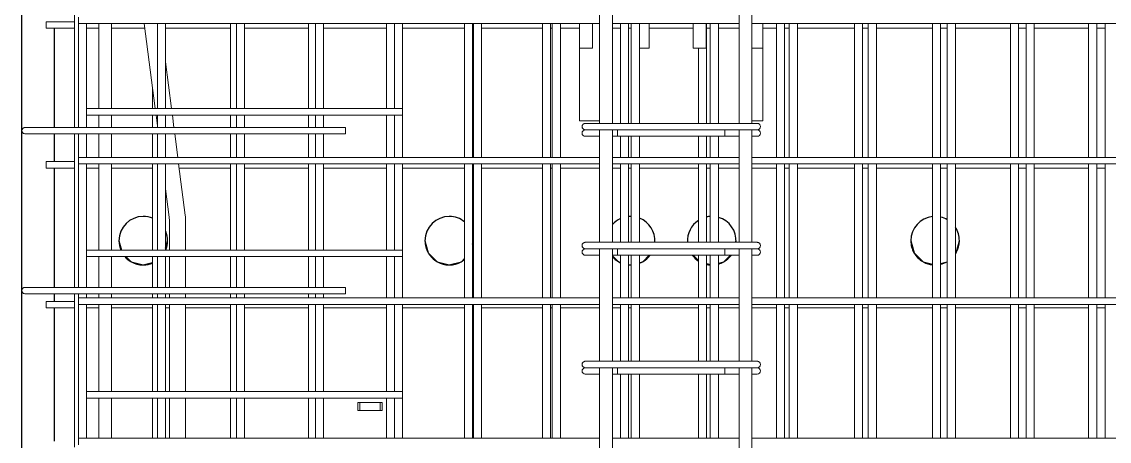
# Model space of a CAD drawing. Header units: millimetres. Extents: x 6744 to 22888, y -3063 to 10037.
# Drawn here: x 10063 to 11406, y -493 to 26 of the extents above; entities that cross this region are included whole.
import ezdxf

# ---------------------------------------------------------------- set-up
doc = ezdxf.new("R2010")
doc.units = ezdxf.units.MM
for name, color, linetype, lineweight in [('A-GENM', 13, 'Continuous', 18), ('A-WALL', 113, 'Continuous', 25), ('S-RBAR', 171, 'Continuous', 18)]:
    doc.layers.add(name, color=color, linetype=linetype, lineweight=lineweight)

# ---------------------------------------------------------------- blocks, each defined once
blk = doc.blocks.new('RR spread anchor face based - RR-SA-2_5-200-V3-Elevation Front 1')
at = {"layer": 'A-GENM'}
for p, q in [((10477.6, -445), (10480.1, -445)), ((10477.6, -455), (10477.6, -445)), ((10480.1, -455), (10477.6, -455)), ((10480.1, -445), (10505.1, -445)), ((10480.1, -445), (10480.1, -455)), ((10505.1, -455), (10480.1, -455)), ((10505.1, -445), (10507.6, -445)), ((10505.1, -445), (10505.1, -455)), ((10507.6, -455), (10505.1, -455)), ((10507.6, -445), (10507.6, -455))]:
    blk.add_line(p, q, dxfattribs=at)

msp = doc.modelspace()

# ---------------------------------------------------------------- linework, layer by layer
at = {"layer": 'A-WALL'}
for p, q in [((10062.56745, -1395), (10062.56745, 7059.95039)), ((10102.56745, 17.61538), (10102.56745, -105)), ((10102.56745, -113), (10102.56745, -146.65959)), ((10102.56745, -155.21154), (10102.56745, -302.66667)), ((10182.56745, -245), (10185.66761, -256.53927)), ((10240.11291, -254.20942), (10242.56745, -245)), ((10619.42865, -249.27277), (10620.29473, -246.02327)), ((10844.03645, -247), (10844.47062, -245.371)), ((10884.88333, -245.36521), (10885.32253, -247)), ((10944.25216, -247), (10944.68633, -245.371)), ((10891.80174, -263), (10898.43713, -269.609)), ((10212.56745, -275), (10224.08401, -271.90595)), ((10812.10097, -274.34207), (10814.5695, -275)), ((10814.5695, -275), (10815.07791, -274.86341)), ((10908.43713, -273.30807), (10912.93109, -274.50583)), ((11197.44562, -273.1521), (11205.56745, -270.97008)), ((10102.56745, -310.66667), (10102.56745, -320.03846)), ((10102.56745, -328.03846), (10102.56745, -492.86538))]:
    msp.add_line(p, q, dxfattribs=at)
at = {"layer": 'A-WALL', "flags": 128}
for points in [[(10560.56745, -245), (10564.60665, -260.03451), (10575.63655, -271.02053), (10590.56745, -275)], [(11160.56745, -245), (11164.60665, -260.03451), (11175.63655, -271.02053), (11187.44562, -274.16795)], [(11215.56745, -260.95551), (11216.58799, -259.93091), (11220.56745, -245)], [(10191.1294, -264.53927), (10197.63655, -271.02053), (10212.56745, -275)], [(10590.56745, -275), (10605.60196, -270.96081), (10609.42865, -267.11884)], [(10792.22635, -263.63778), (10799.63859, -271.02053), (10802.10097, -271.67682)], [(10825.38564, -272.09412), (10829.604, -270.96081), (10837.53314, -263)], [(10922.93109, -272.81152), (10929.81972, -270.96081), (10937.74886, -263)]]:
    msp.add_lwpolyline(points, dxfattribs=at)
at = {"layer": 'A-WALL'}
for centre, start, end in [((10212.56745, -245), 90, 180), ((10212.56745, -245), 67.22164387, 90), ((10590.56745, -245), 90, 180), ((10590.56745, -245), 50.6782466, 90), ((10814.5695, -245), 114.75191781, 138.55509725), ((10814.5695, -245), 90, 94.7688242), ((10814.5695, -245), 89.01781408, 90), ((10814.5695, -245), 356.13629669, 68.67369736), ((10914.78521, -245), 123.25454981, 183.86370331), ((10914.78521, -245), 93.58188662, 102.26354627), ((10914.78521, -245), 356.13629669, 74.20949874), ((11190.56745, -245), 96.0309306, 180), ((11190.56745, -245), 60, 76.71241407), ((10212.56745, -245), 0, 22.16873967), ((10590.56745, -245), 4.00196458, 15), ((11190.56745, -245), 0, 33.08573689), ((10212.56745, -245), 180.42457697, 202.82544057), ((10212.56745, -245), 337.83126033, 359.57221129), ((10590.56745, -245), 180.42457697, 209.72326815), ((10590.56745, -245), 345, 355.99803542), ((11190.56745, -245), 180.42457697, 209.72326815), ((11190.56745, -245), 330.71898335, 359.57221129), ((10212.56745, -245), 220.95875709, 239.62313313), ((10590.56745, -245), 210.81300667, 239.62313313), ((10590.56745, -245), 300.81202935, 309.3217534), ((10814.5695, -245), 221.44490275, 239.62313313), ((10814.5695, -245), 300.81202935, 322.75735931), ((10914.78521, -245), 217.24264069, 236.74545019), ((10914.78521, -245), 300.81202935, 322.75735931), ((11190.56745, -245), 210.81300667, 239.62313313), ((11190.56745, -245), 326.91426311, 329.6241405), ((10212.56745, -245), 241.01713814, 269.26797703), ((10212.56745, -245), 270.72093746, 292.77835613), ((10590.56745, -245), 241.01713814, 269.26797703), ((10590.56745, -245), 270.72093746, 299.42390155), ((10814.5695, -245), 241.01713814, 245.24808219), ((10814.5695, -245), 265.2311758, 269.26797703), ((10814.5695, -245), 270.72093746, 270.98218592), ((10814.5695, -245), 291.32630264, 299.42390155), ((10914.78521, -245), 257.73645373, 266.41811338), ((10914.78521, -245), 285.79050126, 299.42390155), ((11190.56745, -245), 241.01713814, 263.9690694), ((11190.56745, -245), 283.28758593, 299.42390155)]:
    msp.add_arc(centre, 30, start, end, dxfattribs=at)
at = {"layer": 'S-RBAR'}
for p, q in [((10127.74785, -105), (10127.74785, 84.66667)), ((10132.56745, 23.4626), (10132.56745, 31.4626)), ((10776.22635, -100), (10776.22635, 39)), ((10792.22635, -100), (10792.22635, 39)), ((10948.44207, -100), (10948.44207, 39)), ((10964.44207, -100), (10964.44207, 39)), ((10092.56745, 25.61538), (10127.74785, 25.61538)), ((10092.56745, 17.61538), (10092.56745, 25.61538)), ((10092.56745, 17.61538), (10127.74785, 17.61538)), ((10132.56745, 23.4626), (10776.22635, 23.4626)), ((10132.56745, -105), (10132.56745, 23.4626)), ((10142.56745, -105), (10142.56745, 23.4626)), ((10142.56745, 17.61538), (10157.56745, 17.61538)), ((10157.56745, -81.66735), (10157.56745, 23.4626)), ((10173.56745, -81.66735), (10173.56745, 23.4626)), ((10173.56745, 17.61538), (10214.63434, 17.61538)), ((10227.3743, -81.66735), (10213.88402, 23.4626)), ((10230.11291, -81.66735), (10230.11291, 23.4626)), ((10240.11291, -81.66735), (10240.11291, 23.4626)), ((10240.11291, 17.61538), (10320.42017, 17.61538)), ((10320.42017, -81.66735), (10320.42017, 23.4626)), ((10327.65836, -81.66735), (10327.65836, 23.4626)), ((10337.65836, -81.66735), (10337.65836, 23.4626)), ((10337.65836, 17.61538), (10416.75633, 17.61538)), ((10416.75633, -81.66735), (10416.75633, 23.4626)), ((10425.20382, -81.66735), (10425.20382, 23.4626)), ((10435.20382, -81.66735), (10435.20382, 23.4626)), ((10435.20382, 17.61538), (10513.09249, 17.61538)), ((10513.09249, -81.66735), (10513.09249, 23.4626)), ((10522.74927, -81.66735), (10522.74927, 23.4626)), ((10532.74927, -142.09522), (10532.74927, 23.4626)), ((10532.74927, 17.61538), (10609.42865, 17.61538)), ((10609.42865, -142.09522), (10609.42865, 23.4626)), ((10619.42865, -142.09522), (10619.42865, 23.4626)), ((10619.42865, 17.61538), (10620.29473, 17.61538)), ((10620.29473, -142.09522), (10620.29473, 23.4626)), ((10630.29473, -142.09522), (10630.29473, 23.4626)), ((10630.29473, 17.61538), (10705.76481, 17.61538)), ((10705.76481, -142.09522), (10705.76481, 23.4626)), ((10715.76481, -142.09522), (10715.76481, 23.4626)), ((10715.76481, 17.61538), (10717.84018, 17.61538)), ((10717.84018, -142.09522), (10717.84018, 23.4626)), ((10727.84018, -142.09522), (10727.84018, 23.4626)), ((10727.84018, 17.61538), (10751.5695, 17.61538)), ((10751.5695, 23.4626), (10751.5695, -7)), ((10767.5695, 23.4626), (10767.5695, -7)), ((10792.22635, 23.4626), (10948.44207, 23.4626)), ((10792.22635, 17.61538), (10802.10097, 17.61538)), ((10802.10097, -100), (10802.10097, 23.4626)), ((10812.10097, -100), (10812.10097, 23.4626)), ((10812.10097, 17.61538), (10815.07791, 17.61538)), ((10815.38564, -100), (10815.38564, 23.4626)), ((10825.38564, -100), (10825.38564, 23.4626)), ((10837.6414, 23.4626), (10837.6414, -7)), ((10837.6414, 17.61538), (10891.71331, 17.61538)), ((10891.71331, 23.4626), (10891.71331, -7)), ((10907.71331, 23.4626), (10907.71331, -7)), ((10908.43713, -100), (10908.43713, 23.4626)), ((10908.43713, 17.61538), (10912.93109, 17.61538)), ((10912.93109, -100), (10912.93109, 23.4626)), ((10922.93109, -100), (10922.93109, 23.4626)), ((10922.93109, 17.61538), (10948.44207, 17.61538)), ((10964.44207, 23.4626), (12288.56745, 23.4626)), ((10977.78521, 23.4626), (10977.78521, -7)), ((10977.78521, 17.61538), (10994.77329, 17.61538)), ((10994.77329, -142.09522), (10994.77329, 23.4626)), ((11004.77329, -142.09522), (11004.77329, 23.4626)), ((11004.77329, 17.61538), (11010.47655, 17.61538)), ((11010.47655, -142.09522), (11010.47655, 23.4626)), ((11020.47655, -142.09522), (11020.47655, 23.4626)), ((11020.47655, 17.61538), (11091.10945, 17.61538)), ((11091.10945, -142.09522), (11091.10945, 23.4626)), ((11101.10945, -142.09522), (11101.10945, 23.4626)), ((11101.10945, 17.61538), (11108.022, 17.61538)), ((11108.022, -142.09522), (11108.022, 23.4626)), ((11118.022, -142.09522), (11118.022, 23.4626)), ((11118.022, 17.61538), (11187.44562, 17.61538)), ((11187.44562, -142.09522), (11187.44562, 23.4626)), ((11197.44562, -142.09522), (11197.44562, 23.4626)), ((11197.44562, 17.61538), (11205.56745, 17.61538)), ((11205.56745, -142.09522), (11205.56745, 23.4626)), ((11215.56745, -142.09522), (11215.56745, 23.4626)), ((11215.56745, 17.61538), (11283.78178, 17.61538)), ((11283.78178, -142.09522), (11283.78178, 23.4626)), ((11293.78178, -142.09522), (11293.78178, 23.4626)), ((11293.78178, 17.61538), (11303.11291, 17.61538)), ((11303.11291, -142.09522), (11303.11291, 23.4626)), ((11313.11291, -142.09522), (11313.11291, 23.4626)), ((11313.11291, 17.61538), (11380.11794, 17.61538)), ((11380.11794, -142.09522), (11380.11794, 23.4626)), ((11390.11794, -142.09522), (11390.11794, 23.4626)), ((11390.11794, 17.61538), (11400.65836, 17.61538)), ((11400.65836, -142.09522), (11400.65836, 23.4626)), ((10751.5695, -7), (10751.5695, -97)), ((10751.5695, -7), (10767.5695, -7)), ((10825.38564, -7), (10837.6414, -7)), ((10891.71331, -7), (10907.71331, -7)), ((10898.43713, -100), (10898.43713, -7)), ((10964.44207, -7), (10977.78521, -7)), ((10977.78521, -7), (10977.78521, -97)), ((10247.53828, -81.66735), (10240.11291, -23.80126)), ((10224.08401, -81.66735), (10224.08401, -56.02608)), ((10172.62673, -81.66735), (10142.27968, -81.66735)), ((10172.62673, -89.66735), (10142.27968, -89.66735)), ((10157.56745, -105), (10157.56745, -89.66735)), ((10172.62673, -81.66735), (10532.62673, -81.66735)), ((10172.62673, -89.66735), (10532.62673, -89.66735)), ((10173.56745, -105), (10173.56745, -89.66735)), ((10224.08401, -105), (10224.08401, -89.66735)), ((10230.11291, -103.00942), (10228.40086, -89.66735)), ((10230.11291, -105), (10230.11291, -89.66735)), ((10240.11291, -105), (10240.11291, -89.66735)), ((10250.53233, -105), (10248.56484, -89.66735)), ((10320.42017, -105), (10320.42017, -89.66735)), ((10327.65836, -105), (10327.65836, -89.66735)), ((10337.65836, -105), (10337.65836, -89.66735)), ((10416.75633, -105), (10416.75633, -89.66735)), ((10425.20382, -105), (10425.20382, -89.66735)), ((10435.20382, -105), (10435.20382, -89.66735)), ((10513.09249, -142.09522), (10513.09249, -89.66735)), ((10522.74927, -142.09522), (10522.74927, -89.66735)), ((10532.62673, -89.66735), (10532.62673, -81.66735)), ((10066.56541, -105), (10086.56541, -105)), ((10462.56541, -105), (10086.56541, -105)), ((10462.56541, -105), (10462.56541, -113)), ((10751.5695, -97), (10776.22635, -97)), ((10758.5695, -100), (10758.65293, -100)), ((10759.25098, -100), (10764.42736, -100)), ((10764.42736, -100), (10778.5695, -100)), ((10950.78521, -100), (10778.5695, -100)), ((10950.78521, -100), (10970.78521, -100)), ((10964.44207, -97), (10977.78521, -97)), ((10066.56541, -113), (10086.56541, -113)), ((10462.56541, -113), (10086.56541, -113)), ((10127.74785, -302.66667), (10127.74785, -113)), ((10132.56745, -142.09522), (10132.56745, -113)), ((10142.56745, -142.09522), (10142.56745, -113)), ((10157.56745, -142.09522), (10157.56745, -113)), ((10173.56745, -142.09522), (10173.56745, -113)), ((10224.08401, -142.09522), (10224.08401, -113)), ((10230.11291, -142.09522), (10230.11291, -113)), ((10240.11291, -142.09522), (10240.11291, -113)), ((10255.29239, -142.09522), (10251.55889, -113)), ((10320.42017, -142.09522), (10320.42017, -113)), ((10327.65836, -142.09522), (10327.65836, -113)), ((10337.65836, -142.09522), (10337.65836, -113)), ((10416.75633, -142.09522), (10416.75633, -113)), ((10425.20382, -142.09522), (10425.20382, -113)), ((10435.20382, -142.09522), (10435.20382, -113)), ((10758.5695, -108), (10763.30089, -108)), ((10758.5695, -116), (10764.42736, -116)), ((10763.19598, -108), (10765.77673, -108)), ((10776.22635, -116), (10764.42736, -116)), ((10765.6517, -108), (10778.5695, -108)), ((10776.22635, -247), (10776.22635, -108)), ((10950.78521, -108), (10778.5695, -108)), ((10792.22635, -247), (10792.22635, -108)), ((10798.36849, -116), (10792.22635, -116)), ((10798.36849, -108), (10798.36849, -116)), ((10798.36849, -116), (10930.98622, -116)), ((10802.10097, -142.09522), (10802.10097, -116)), ((10812.10097, -142.09522), (10812.10097, -116)), ((10815.38564, -142.09522), (10815.38564, -116)), ((10825.38564, -142.09522), (10825.38564, -116)), ((10898.43713, -142.09522), (10898.43713, -116)), ((10908.43713, -142.09522), (10908.43713, -116)), ((10912.93109, -142.09522), (10912.93109, -116)), ((10922.93109, -142.09522), (10922.93109, -116)), ((10930.98622, -108), (10930.98622, -116)), ((10948.44207, -116), (10930.98622, -116)), ((10948.44207, -247), (10948.44207, -108)), ((10950.78521, -108), (10970.78521, -108)), ((10964.44207, -247), (10964.44207, -108)), ((10964.92735, -116), (10970.78521, -116)), ((10092.56745, -147.21154), (10127.74785, -147.21154)), ((10092.56745, -155.21154), (10092.56745, -147.21154)), ((10132.56745, -142.09522), (10776.22635, -142.09522)), ((10132.56745, -150.09522), (10132.56745, -142.09522)), ((10792.22635, -142.09522), (10948.44207, -142.09522)), ((10964.44207, -142.09522), (12288.56745, -142.09522)), ((10092.56745, -155.21154), (10127.74785, -155.21154)), ((10132.56745, -150.09522), (10776.22635, -150.09522)), ((10132.56745, -302.66667), (10132.56745, -150.09522)), ((10142.56745, -302.66667), (10142.56745, -150.09522)), ((10142.56745, -155.21154), (10157.56745, -155.21154)), ((10157.56745, -256.53927), (10157.56745, -150.09522)), ((10173.56745, -256.53927), (10173.56745, -150.09522)), ((10173.56745, -155.21154), (10224.08401, -155.21154)), ((10224.08401, -256.53927), (10224.08401, -150.09522)), ((10230.11291, -256.53927), (10230.11291, -150.09522)), ((10240.11291, -256.53927), (10240.11291, -150.09522)), ((10264.45823, -213.52487), (10256.31895, -150.09522)), ((10256.97547, -155.21154), (10320.42017, -155.21154)), ((10320.42017, -256.53927), (10320.42017, -150.09522)), ((10327.65836, -256.53927), (10327.65836, -150.09522)), ((10337.65836, -256.53927), (10337.65836, -150.09522)), ((10337.65836, -155.21154), (10416.75633, -155.21154)), ((10416.75633, -256.53927), (10416.75633, -150.09522)), ((10425.20382, -256.53927), (10425.20382, -150.09522)), ((10435.20382, -256.53927), (10435.20382, -150.09522)), ((10435.20382, -155.21154), (10513.09249, -155.21154)), ((10513.09249, -256.53927), (10513.09249, -150.09522)), ((10522.74927, -256.53927), (10522.74927, -150.09522)), ((10532.74927, -315.65305), (10532.74927, -150.09522)), ((10532.74927, -155.21154), (10609.42865, -155.21154)), ((10609.42865, -315.65305), (10609.42865, -150.09522)), ((10619.42865, -315.65305), (10619.42865, -150.09522)), ((10619.42865, -155.21154), (10620.29473, -155.21154)), ((10620.29473, -315.65305), (10620.29473, -150.09522)), ((10630.29473, -315.65305), (10630.29473, -150.09522)), ((10630.29473, -155.21154), (10705.76481, -155.21154)), ((10705.76481, -315.65305), (10705.76481, -150.09522)), ((10715.76481, -315.65305), (10715.76481, -150.09522)), ((10715.76481, -155.21154), (10717.84018, -155.21154)), ((10717.84018, -315.65305), (10717.84018, -150.09522)), ((10727.84018, -315.65305), (10727.84018, -150.09522)), ((10727.84018, -155.21154), (10776.22635, -155.21154)), ((10792.22635, -150.09522), (10948.44207, -150.09522)), ((10792.22635, -155.21154), (10802.10097, -155.21154)), ((10802.10097, -247), (10802.10097, -150.09522)), ((10812.10097, -247), (10812.10097, -150.09522)), ((10812.10097, -155.21154), (10815.38564, -155.21154)), ((10815.38564, -247), (10815.38564, -150.09522)), ((10825.38564, -247), (10825.38564, -150.09522)), ((10825.38564, -155.21154), (10898.43713, -155.21154)), ((10898.43713, -247), (10898.43713, -150.09522)), ((10908.43713, -247), (10908.43713, -150.09522)), ((10908.43713, -155.21154), (10912.93109, -155.21154)), ((10912.93109, -247), (10912.93109, -150.09522)), ((10922.93109, -247), (10922.93109, -150.09522)), ((10922.93109, -155.21154), (10948.44207, -155.21154)), ((10964.44207, -150.09522), (12288.56745, -150.09522)), ((10964.44207, -155.21154), (10994.77329, -155.21154)), ((10994.77329, -315.65305), (10994.77329, -150.09522)), ((11004.77329, -315.65305), (11004.77329, -150.09522)), ((11004.77329, -155.21154), (11010.47655, -155.21154)), ((11010.47655, -315.65305), (11010.47655, -150.09522)), ((11020.47655, -315.65305), (11020.47655, -150.09522)), ((11020.47655, -155.21154), (11091.10945, -155.21154)), ((11091.10945, -315.65305), (11091.10945, -150.09522)), ((11101.10945, -315.65305), (11101.10945, -150.09522)), ((11101.10945, -155.21154), (11108.022, -155.21154)), ((11108.022, -315.65305), (11108.022, -150.09522)), ((11118.022, -315.65305), (11118.022, -150.09522)), ((11118.022, -155.21154), (11187.44562, -155.21154)), ((11187.44562, -315.65305), (11187.44562, -150.09522)), ((11197.44562, -315.65305), (11197.44562, -150.09522)), ((11197.44562, -155.21154), (11205.56745, -155.21154)), ((11205.56745, -315.65305), (11205.56745, -150.09522)), ((11215.56745, -315.65305), (11215.56745, -150.09522)), ((11215.56745, -155.21154), (11283.78178, -155.21154)), ((11283.78178, -315.65305), (11283.78178, -150.09522)), ((11293.78178, -315.65305), (11293.78178, -150.09522)), ((11293.78178, -155.21154), (11303.11291, -155.21154)), ((11303.11291, -315.65305), (11303.11291, -150.09522)), ((11313.11291, -315.65305), (11313.11291, -150.09522)), ((11313.11291, -155.21154), (11380.11794, -155.21154)), ((11380.11794, -315.65305), (11380.11794, -150.09522)), ((11390.11794, -315.65305), (11390.11794, -150.09522)), ((11390.11794, -155.21154), (11400.65836, -155.21154)), ((11400.65836, -315.65305), (11400.65836, -150.09522)), ((10244.62089, -216.0704), (10240.11291, -180.93962)), ((10244.98686, -256.53927), (10244.98686, -221.79783)), ((10264.98686, -256.53927), (10264.98686, -221.79783)), ((10758.5695, -247), (10758.65293, -247)), ((10758.5695, -255), (10763.30089, -255)), ((10759.25098, -247), (10764.42736, -247)), ((10763.19598, -255), (10765.77673, -255)), ((10764.42736, -247), (10778.5695, -247)), ((10765.6517, -255), (10778.5695, -255)), ((10776.22635, -394), (10776.22635, -255)), ((10950.78521, -247), (10778.5695, -247)), ((10950.78521, -255), (10778.5695, -255)), ((10792.22635, -394), (10792.22635, -255)), ((10798.36849, -255), (10798.36849, -263)), ((10930.98622, -255), (10930.98622, -263)), ((10948.44207, -394), (10948.44207, -255)), ((10950.78521, -247), (10970.78521, -247)), ((10950.78521, -255), (10970.78521, -255)), ((10964.44207, -394), (10964.44207, -255)), ((10172.62673, -256.53927), (10142.27968, -256.53927)), ((10172.62673, -264.53927), (10142.27968, -264.53927)), ((10157.56745, -302.66667), (10157.56745, -264.53927)), ((10172.62673, -256.53927), (10532.62673, -256.53927)), ((10172.62673, -264.53927), (10532.62673, -264.53927)), ((10173.56745, -302.66667), (10173.56745, -264.53927)), ((10224.08401, -302.66667), (10224.08401, -264.53927)), ((10230.11291, -302.66667), (10230.11291, -264.53927)), ((10240.11291, -302.66667), (10240.11291, -264.53927)), ((10244.98686, -302.66667), (10244.98686, -264.53927)), ((10264.98686, -302.66667), (10264.98686, -264.53927)), ((10320.42017, -302.66667), (10320.42017, -264.53927)), ((10327.65836, -302.66667), (10327.65836, -264.53927)), ((10337.65836, -302.66667), (10337.65836, -264.53927)), ((10416.75633, -302.66667), (10416.75633, -264.53927)), ((10425.20382, -302.66667), (10425.20382, -264.53927)), ((10435.20382, -302.66667), (10435.20382, -264.53927)), ((10513.09249, -315.65305), (10513.09249, -264.53927)), ((10522.74927, -315.65305), (10522.74927, -264.53927)), ((10532.62673, -264.53927), (10532.62673, -256.53927)), ((10758.5695, -263), (10764.42736, -263)), ((10776.22635, -263), (10764.42736, -263)), ((10798.36849, -263), (10792.22635, -263)), ((10798.36849, -263), (10930.98622, -263)), ((10802.10097, -315.65305), (10802.10097, -263)), ((10812.10097, -315.65305), (10812.10097, -263)), ((10815.38564, -315.65305), (10815.38564, -263)), ((10825.38564, -315.65305), (10825.38564, -263)), ((10898.43713, -315.65305), (10898.43713, -263)), ((10908.43713, -315.65305), (10908.43713, -263)), ((10912.93109, -315.65305), (10912.93109, -263)), ((10922.93109, -315.65305), (10922.93109, -263)), ((10948.44207, -263), (10930.98622, -263)), ((10964.92735, -263), (10970.78521, -263)), ((10066.56541, -302.66667), (10086.56541, -302.66667)), ((10462.56541, -302.66667), (10086.56541, -302.66667)), ((10462.56541, -302.66667), (10462.56541, -310.66667)), ((10066.56541, -310.66667), (10086.56541, -310.66667)), ((10462.56541, -310.66667), (10086.56541, -310.66667)), ((10092.56745, -320.03846), (10127.74785, -320.03846)), ((10092.56745, -328.03846), (10092.56745, -320.03846)), ((10127.74785, -500.33333), (10127.74785, -310.66667)), ((10132.56745, -315.65305), (10132.56745, -310.66667)), ((10132.56745, -315.65305), (10776.22635, -315.65305)), ((10132.56745, -323.65305), (10132.56745, -315.65305)), ((10142.56745, -315.65305), (10142.56745, -310.66667)), ((10157.56745, -315.65305), (10157.56745, -310.66667)), ((10173.56745, -315.65305), (10173.56745, -310.66667)), ((10224.08401, -315.65305), (10224.08401, -310.66667)), ((10230.11291, -315.65305), (10230.11291, -310.66667)), ((10240.11291, -315.65305), (10240.11291, -310.66667)), ((10244.98686, -315.65305), (10244.98686, -310.66667)), ((10264.98686, -315.65305), (10264.98686, -310.66667)), ((10320.42017, -315.65305), (10320.42017, -310.66667)), ((10327.65836, -315.65305), (10327.65836, -310.66667)), ((10337.65836, -315.65305), (10337.65836, -310.66667)), ((10416.75633, -315.65305), (10416.75633, -310.66667)), ((10425.20382, -315.65305), (10425.20382, -310.66667)), ((10435.20382, -315.65305), (10435.20382, -310.66667)), ((10792.22635, -315.65305), (10948.44207, -315.65305)), ((10964.44207, -315.65305), (12288.56745, -315.65305)), ((10092.56745, -328.03846), (10127.74785, -328.03846)), ((10132.56745, -323.65305), (10776.22635, -323.65305)), ((10132.56745, -489.21087), (10132.56745, -323.65305)), ((10142.56745, -489.21087), (10142.56745, -323.65305)), ((10142.56745, -328.03846), (10157.56745, -328.03846)), ((10157.56745, -431.41118), (10157.56745, -323.65305)), ((10173.56745, -431.41118), (10173.56745, -323.65305)), ((10173.56745, -328.03846), (10224.08401, -328.03846)), ((10224.08401, -431.41118), (10224.08401, -323.65305)), ((10230.11291, -431.41118), (10230.11291, -323.65305)), ((10240.11291, -431.41118), (10240.11291, -323.65305)), ((10240.11291, -328.03846), (10244.98686, -328.03846)), ((10244.98686, -431.41118), (10244.98686, -323.65305)), ((10264.98686, -431.41118), (10264.98686, -323.65305)), ((10264.98686, -328.03846), (10320.42017, -328.03846)), ((10320.42017, -431.41118), (10320.42017, -323.65305)), ((10327.65836, -431.41118), (10327.65836, -323.65305)), ((10337.65836, -431.41118), (10337.65836, -323.65305)), ((10337.65836, -328.03846), (10416.75633, -328.03846)), ((10416.75633, -431.41118), (10416.75633, -323.65305)), ((10425.20382, -431.41118), (10425.20382, -323.65305)), ((10435.20382, -431.41118), (10435.20382, -323.65305)), ((10435.20382, -328.03846), (10513.09249, -328.03846)), ((10513.09249, -431.41118), (10513.09249, -323.65305)), ((10522.74927, -431.41118), (10522.74927, -323.65305)), ((10532.74927, -489.21087), (10532.74927, -323.65305)), ((10532.74927, -328.03846), (10609.42865, -328.03846)), ((10609.42865, -489.21087), (10609.42865, -323.65305)), ((10619.42865, -489.21087), (10619.42865, -323.65305)), ((10619.42865, -328.03846), (10620.29473, -328.03846)), ((10620.29473, -489.21087), (10620.29473, -323.65305)), ((10630.29473, -489.21087), (10630.29473, -323.65305)), ((10630.29473, -328.03846), (10705.76481, -328.03846)), ((10705.76481, -489.21087), (10705.76481, -323.65305)), ((10715.76481, -489.21087), (10715.76481, -323.65305)), ((10715.76481, -328.03846), (10717.84018, -328.03846)), ((10717.84018, -489.21087), (10717.84018, -323.65305)), ((10727.84018, -489.21087), (10727.84018, -323.65305)), ((10727.84018, -328.03846), (10776.22635, -328.03846)), ((10792.22635, -323.65305), (10948.44207, -323.65305)), ((10792.22635, -328.03846), (10802.10097, -328.03846)), ((10802.10097, -394), (10802.10097, -323.65305)), ((10812.10097, -394), (10812.10097, -323.65305)), ((10812.10097, -328.03846), (10815.07791, -328.03846)), ((10815.38564, -394), (10815.38564, -323.65305)), ((10825.38564, -394), (10825.38564, -323.65305)), ((10825.38564, -328.03846), (10898.43713, -328.03846)), ((10898.43713, -394), (10898.43713, -323.65305)), ((10908.43713, -394), (10908.43713, -323.65305)), ((10908.43713, -328.03846), (10912.93109, -328.03846)), ((10912.93109, -394), (10912.93109, -323.65305)), ((10922.93109, -394), (10922.93109, -323.65305)), ((10922.93109, -328.03846), (10948.44207, -328.03846)), ((10964.44207, -323.65305), (12288.56745, -323.65305)), ((10964.44207, -328.03846), (10994.77329, -328.03846)), ((10994.77329, -489.21087), (10994.77329, -323.65305)), ((11004.77329, -489.21087), (11004.77329, -323.65305)), ((11004.77329, -328.03846), (11010.47655, -328.03846)), ((11010.47655, -489.21087), (11010.47655, -323.65305)), ((11020.47655, -489.21087), (11020.47655, -323.65305)), ((11020.47655, -328.03846), (11091.10945, -328.03846)), ((11091.10945, -489.21087), (11091.10945, -323.65305)), ((11101.10945, -489.21087), (11101.10945, -323.65305)), ((11101.10945, -328.03846), (11108.022, -328.03846)), ((11108.022, -489.21087), (11108.022, -323.65305)), ((11118.022, -489.21087), (11118.022, -323.65305)), ((11118.022, -328.03846), (11187.44562, -328.03846)), ((11187.44562, -489.21087), (11187.44562, -323.65305)), ((11197.44562, -489.21087), (11197.44562, -323.65305)), ((11197.44562, -328.03846), (11205.56745, -328.03846)), ((11205.56745, -489.21087), (11205.56745, -323.65305)), ((11215.56745, -489.21087), (11215.56745, -323.65305)), ((11215.56745, -328.03846), (11283.78178, -328.03846)), ((11283.78178, -489.21087), (11283.78178, -323.65305)), ((11293.78178, -489.21087), (11293.78178, -323.65305)), ((11293.78178, -328.03846), (11303.11291, -328.03846)), ((11303.11291, -489.21087), (11303.11291, -323.65305)), ((11313.11291, -489.21087), (11313.11291, -323.65305)), ((11313.11291, -328.03846), (11380.11794, -328.03846)), ((11380.11794, -489.21087), (11380.11794, -323.65305)), ((11390.11794, -489.21087), (11390.11794, -323.65305)), ((11390.11794, -328.03846), (11400.65836, -328.03846)), ((11400.65836, -489.21087), (11400.65836, -323.65305)), ((10758.5695, -394), (10758.65293, -394)), ((10758.5695, -402), (10763.30089, -402)), ((10759.25098, -394), (10764.42736, -394)), ((10763.19598, -402), (10765.77673, -402)), ((10764.42736, -394), (10778.5695, -394)), ((10765.6517, -402), (10778.5695, -402)), ((10776.22635, -541), (10776.22635, -402)), ((10950.78521, -394), (10778.5695, -394)), ((10950.78521, -402), (10778.5695, -402)), ((10792.22635, -541), (10792.22635, -402)), ((10798.36849, -402), (10798.36849, -410)), ((10930.98622, -402), (10930.98622, -410)), ((10948.44207, -541), (10948.44207, -402)), ((10950.78521, -394), (10970.78521, -394)), ((10950.78521, -402), (10970.78521, -402)), ((10964.44207, -541), (10964.44207, -402)), ((10758.5695, -410), (10764.42736, -410)), ((10776.22635, -410), (10764.42736, -410)), ((10798.36849, -410), (10792.22635, -410)), ((10798.36849, -410), (10930.98622, -410)), ((10802.10097, -489.21087), (10802.10097, -410)), ((10812.10097, -489.21087), (10812.10097, -410)), ((10815.38564, -489.21087), (10815.38564, -410)), ((10825.38564, -489.21087), (10825.38564, -410)), ((10898.43713, -489.21087), (10898.43713, -410)), ((10908.43713, -489.21087), (10908.43713, -410)), ((10912.93109, -489.21087), (10912.93109, -410)), ((10922.93109, -489.21087), (10922.93109, -410)), ((10948.44207, -410), (10930.98622, -410)), ((10964.92735, -410), (10970.78521, -410)), ((10172.62673, -431.41118), (10142.27968, -431.41118)), ((10172.62673, -439.41118), (10142.27968, -439.41118)), ((10157.56745, -489.21087), (10157.56745, -439.41118)), ((10172.62673, -431.41118), (10532.62673, -431.41118)), ((10172.62673, -439.41118), (10532.62673, -439.41118)), ((10173.56745, -489.21087), (10173.56745, -439.41118)), ((10224.08401, -489.21087), (10224.08401, -439.41118)), ((10230.11291, -489.21087), (10230.11291, -439.41118)), ((10240.11291, -489.21087), (10240.11291, -439.41118)), ((10244.98686, -489.21087), (10244.98686, -439.41118)), ((10264.98686, -489.21087), (10264.98686, -439.41118)), ((10320.42017, -489.21087), (10320.42017, -439.41118)), ((10327.65836, -489.21087), (10327.65836, -439.41118)), ((10337.65836, -489.21087), (10337.65836, -439.41118)), ((10416.75633, -489.21087), (10416.75633, -439.41118)), ((10425.20382, -489.21087), (10425.20382, -439.41118)), ((10435.20382, -489.21087), (10435.20382, -439.41118)), ((10513.09249, -489.21087), (10513.09249, -439.41118)), ((10522.74927, -489.21087), (10522.74927, -439.41118)), ((10532.62673, -439.41118), (10532.62673, -431.41118)), ((10132.56745, -489.21087), (10776.22635, -489.21087)), ((10132.56745, -497.21087), (10132.56745, -489.21087)), ((10792.22635, -489.21087), (10948.44207, -489.21087)), ((10964.44207, -489.21087), (12288.56745, -489.21087))]:
    msp.add_line(p, q, dxfattribs=at)
for centre, radius, start, end in [((10066.56541, -109), 4, 90, 270), ((10066.56541, -109), 4, 120, 165), ((10066.56541, -109), 4, 90, 105), ((10758.5695, -104), 4, 90, 270), ((10758.5695, -104), 4, 90, 270), ((10758.5695, -104), 4, 120, 165), ((10758.5695, -104), 4, 195, 240), ((10758.5695, -104), 4, 90, 105), ((10970.78521, -104), 4, 75, 90), ((10970.78521, -104), 4, 270, 90), ((10970.78521, -104), 4, 15, 60), ((10970.78521, -104), 4, 300, 345), ((10066.56541, -109), 4, 195, 240), ((10758.5695, -112), 4, 90, 270), ((10970.78521, -112), 4, 270, 90), ((10199.98686, -221.79783), 65, 0, 7.31223234), ((10199.98686, -221.79783), 45, 0, 7.31223234), ((10758.5695, -251), 4, 90, 270), ((10758.5695, -251), 4, 90, 270), ((10758.5695, -259), 4, 90, 270), ((10758.5695, -251), 4, 120, 165), ((10758.5695, -251), 4, 195, 240), ((10758.5695, -251), 4, 90, 105), ((10970.78521, -251), 4, 75, 90), ((10970.78521, -251), 4, 270, 90), ((10970.78521, -259), 4, 270, 90), ((10970.78521, -251), 4, 15, 60), ((10970.78521, -251), 4, 300, 345), ((10066.56541, -306.66667), 4, 90, 270), ((10066.56541, -306.66667), 4, 120, 165), ((10066.56541, -306.66667), 4, 195, 240), ((10066.56541, -306.66667), 4, 90, 105), ((10758.5695, -398), 4, 90, 270), ((10758.5695, -398), 4, 90, 270), ((10758.5695, -406), 4, 90, 270), ((10758.5695, -398), 4, 120, 165), ((10758.5695, -398), 4, 195, 240), ((10758.5695, -398), 4, 90, 105), ((10970.78521, -398), 4, 75, 90), ((10970.78521, -398), 4, 270, 90), ((10970.78521, -406), 4, 270, 90), ((10970.78521, -398), 4, 15, 60), ((10970.78521, -398), 4, 300, 345)]:
    msp.add_arc(centre, radius, start, end, dxfattribs=at)

# ---------------------------------------------------------------- block references
at = {"layer": 'A-GENM'}
msp.add_blockref('RR spread anchor face based - RR-SA-2_5-200-V3-Elevation Front 1', (0, 0), dxfattribs=at)

doc.saveas('drawing.dxf')
